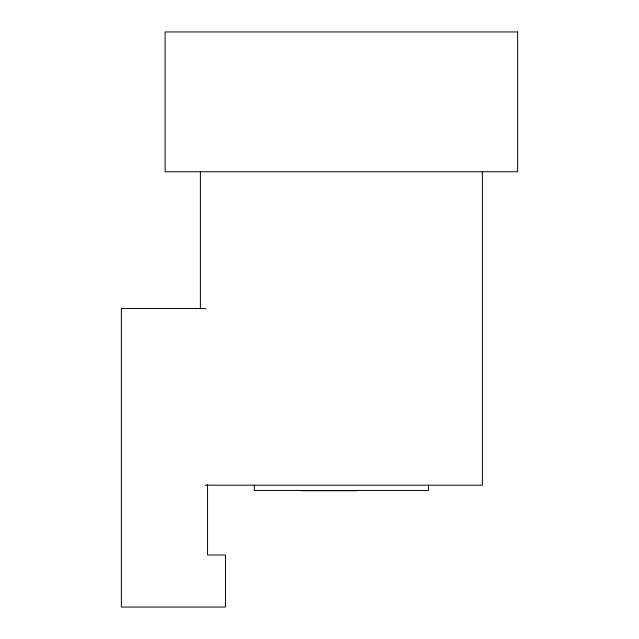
<?xml version="1.0" encoding="UTF-8"?>
<svg xmlns="http://www.w3.org/2000/svg" width="639" height="639" viewBox="0 0 639 639"><rect width="100%" height="100%" fill="white"/><g stroke="black" fill="none" stroke-linecap="round" stroke-linejoin="round"><path stroke-width="0.96" d="M205.742 308.501L121.354 308.501L121.354 607.05L225.479 607.05L225.479 554.987L207.547 554.987L207.547 484.37M205.183 485.185L482.389 485.185L482.389 171.763M301.88 490.728L356.65 490.728M428.481 485.185L428.481 490.496L254.29 490.496L254.29 485.185M200.382 171.763L200.382 308.789M517.646 31.95L165.126 31.95L165.126 171.763L517.646 171.763L517.646 31.95"/></g></svg>
